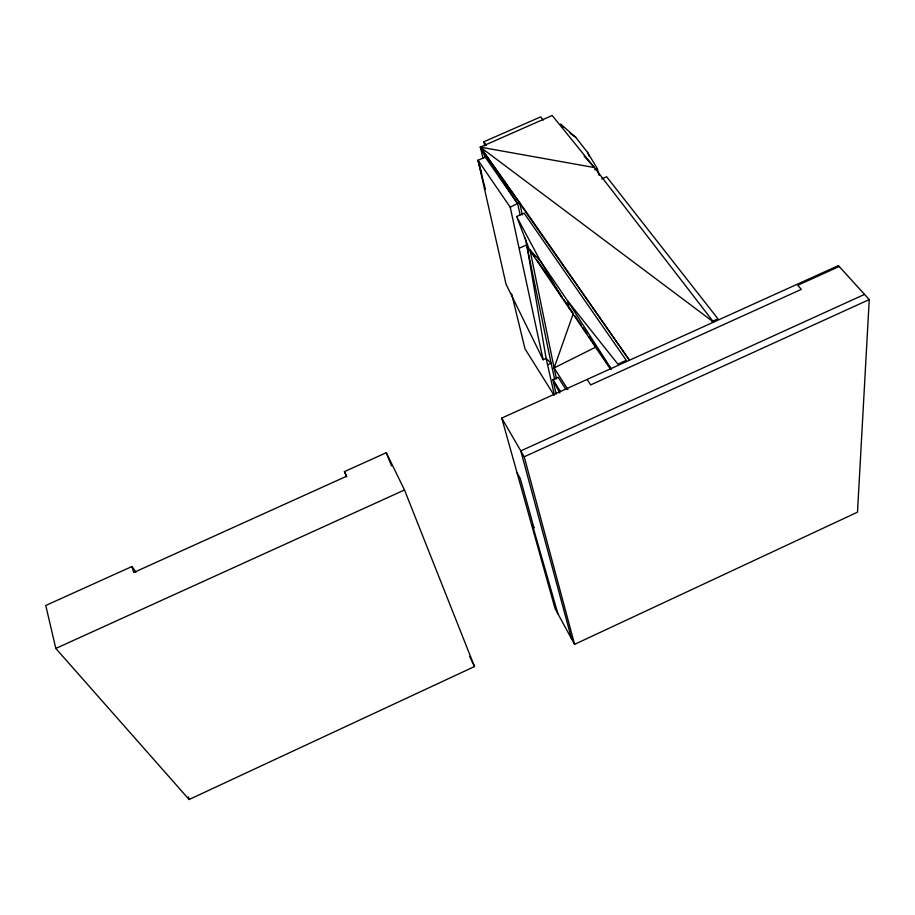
<?xml version="1.0" encoding="UTF-8"?>
<svg xmlns="http://www.w3.org/2000/svg" width="915" height="915" viewBox="0 0 915 915"><rect width="100%" height="100%" fill="white"/><g stroke="black" fill="none" stroke-linecap="round" stroke-linejoin="round"><path stroke-width="1.37" d="M869.25 299.571L857.492 512.16L574.586 644.354L555.016 608.452L501.752 418.086L838.38 265.602L869.25 299.571L524.203 456.791L574.586 644.354M556.526 378.924L554.101 367.933L573.019 314.325M554.742 379.611L551.093 363.221L546.118 358.406L543.133 359.755L510.227 207.19L519.594 202.455L480.375 147.143L552.18 115.496L594.384 167.548L713.608 322.114L480.375 147.143L482.971 158.261M567.929 389.596L554.101 367.933L595.814 347.082M136.038 572.184L131.943 566.522L45.75 605.478L55.815 648.449L189.108 799.504L474.508 666.543L404.499 489.971L386.29 452.708L344.429 471.625L346.762 476.818M55.815 648.449L404.499 489.971M864.549 294.401L520.795 450.901L571.612 638.91M712.019 321.52L717.943 318.832L606.622 176.744L601.647 178.94M839.192 266.505L797.777 285.274L801.323 289.38L590.667 384.883L587.144 379.508M547.57 364.81L551.093 363.221L525.256 238.037M519.526 248.091L526.765 244.877L546.118 358.406L554.353 394.822M516.643 216.535L524.169 213.206L626.283 360.35L617.899 364.147L567.54 300.795L540.353 260.867L516.643 216.535L529.362 249.612L610.591 369.374M594.761 169.847L597.381 168.692L587.521 152.37L575.695 137.273L560.632 124.108L563.057 127.139M543.133 359.755L506.029 284.188L478.053 160.297L485.259 157.14L517.707 203.885L520.12 214.819M484.836 145.851L483.875 141.745L540.708 116.88L543.178 120.094M570.034 133.327L575.695 137.273M529.362 249.612L540.353 260.867L561.947 297.65M584.113 156.042L594.384 167.548L480.375 147.143L485.259 157.14M483.875 141.745L486.334 145.245M485.35 189.222L478.053 160.297L510.227 207.19M530.711 250.699L534.726 256.612M537.128 260.157L548.36 276.696M549.961 279.052L553.975 284.965M555.577 287.321L561.993 296.78M563.594 299.136L567.597 305.05M570.011 308.595L573.213 313.319M574.814 315.675L581.231 325.134M582.832 327.49L586.847 333.403M589.249 336.949L600.48 353.487M602.081 355.844L606.085 361.757M608.498 365.302L610.9 368.848M517.707 203.885L480.375 147.143L629.463 360.236L519.594 202.455L522.328 214.911M611.3 368.951L567.54 300.795L569.084 308.183M565.802 389.298L558.127 377.255L552.912 379.611L556.148 394.056M560.449 391.551L552.912 379.611L559.751 392.947M553.918 394.994L524.981 348.787L511.657 293.852M501.752 418.086L524.203 456.791M517.147 473.032L520.258 478.499L534.017 527.944L532.564 525.359L557.875 613.702M469.67 656.432L474.508 666.543M344.429 471.625L346.533 476.257L133.704 572.515L131.943 566.522M587.521 152.37L589.168 156.293M386.29 452.708L391.563 465.907M188.353 796.862L189.108 799.504M597.381 168.692L599.188 175.44M478.053 160.297L481.748 174.044M529.911 249.52L554.101 367.933"/></g></svg>
